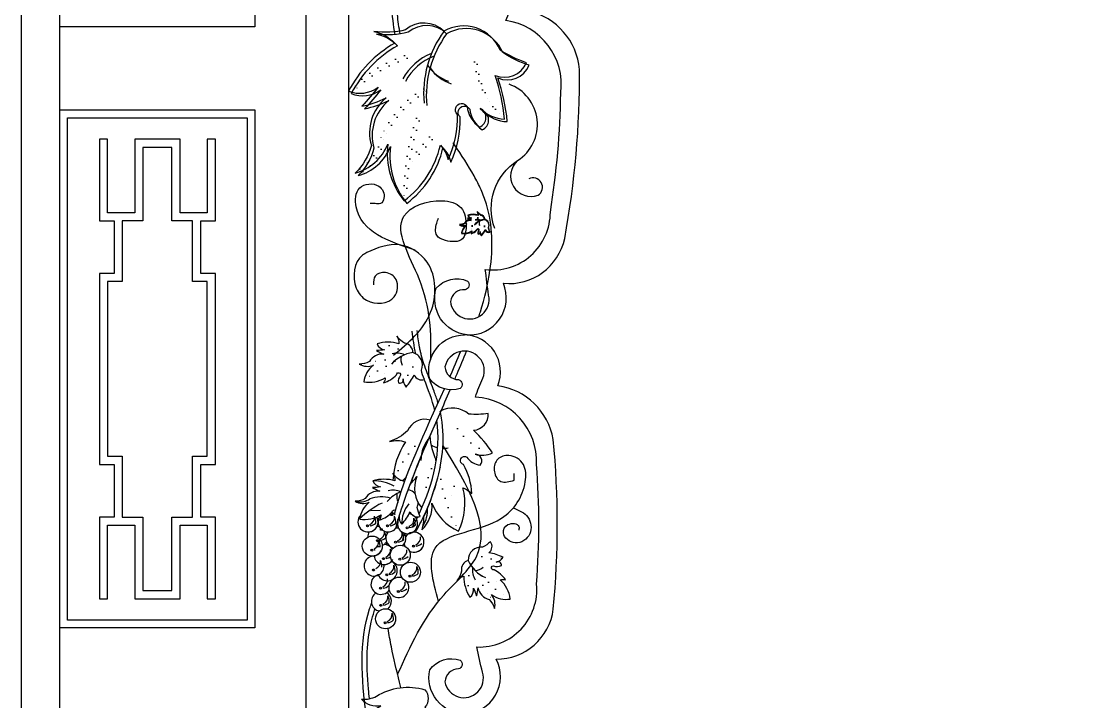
# Model space of a CAD drawing. Extents: x -66030 to 95157, y -13132 to 45879.
# Drawn here: x 39229 to 40581, y 40408 to 41283 of the extents above; entities that cross this region are included whole.
import ezdxf

# ---------------------------------------------------------------- set-up
doc = ezdxf.new("R2010")
doc.units = 0
doc.header["$LTSCALE"] = 100
doc.header["$MEASUREMENT"] = 0
doc.linetypes.add('DOT2', pattern=[0.125, 0, -0.125])
for name, color, linetype in [('3', 11, 'CONTINUOUS'), ('4', 121, 'CONTINUOUS'), ('7', 105, 'CONTINUOUS')]:
    doc.layers.add(name, color=color, linetype=linetype)

msp = doc.modelspace()

# ---------------------------------------------------------------- hatches: boundary and pattern name
at = {"layer": '3'}
h = msp.add_hatch(dxfattribs=at)
h.set_pattern_fill('ANGLE', color=256, scale=1.305361, style=0)
h.set_pattern_definition([(360, (38208.015, 40215.518), (4e-15, 9.11795), [6.631235, -2.486713]), (90, (38208.015, 40215.518), (-9.11795, 5e-15), [6.631235, -2.486713])])
h.paths.add_polyline_path([(39675.5, 40634.1, 1), (39673, 40634.1, 1)])
h = msp.add_hatch(dxfattribs=at)
h.set_pattern_fill('ANGLE', color=256, scale=1.305361, style=0)
h.set_pattern_definition([(360, (38233.761, 40215.518), (4e-15, 9.11795), [6.631235, -2.486713]), (90, (38233.761, 40215.518), (-9.11795, 5e-15), [6.631235, -2.486713])])
h.paths.add_polyline_path([(39701.2, 40634.1, 1), (39698.7, 40634.1, 1)])
h = msp.add_hatch(dxfattribs=at)
h.set_pattern_fill('ANGLE', color=256, scale=1.305361, style=0)
h.set_pattern_definition([(360, (38258.79, 40213.224), (4e-15, 9.11795), [6.631235, -2.486713]), (90, (38258.79, 40213.224), (-9.11795, 5e-15), [6.631235, -2.486713])])
h.paths.add_polyline_path([(39726.2, 40631.8, 1), (39723.7, 40631.8, 1)])
h = msp.add_hatch(dxfattribs=at)
h.set_pattern_fill('ANGLE', color=256, scale=1.305361, style=0)
h.set_pattern_definition([(360, (38220.739, 40196.571), (4e-15, 9.11795), [6.631235, -2.486713]), (90, (38220.739, 40196.571), (-9.11795, 5e-15), [6.631235, -2.486713])])
h.paths.add_polyline_path([(39688.2, 40615.2, 1), (39685.7, 40615.2, 1)])
h = msp.add_hatch(dxfattribs=at)
h.set_pattern_fill('ANGLE', color=256, scale=1.305361, style=0)
h.set_pattern_definition([(360, (38243.791, 40194.577), (4e-15, 9.11795), [6.631235, -2.486713]), (90, (38243.791, 40194.577), (-9.11795, 5e-15), [6.631235, -2.486713])])
h.paths.add_polyline_path([(39711.2, 40613.2, 1), (39708.7, 40613.2, 1)])
h = msp.add_hatch(dxfattribs=at)
h.set_pattern_fill('ANGLE', color=256, scale=1.305361, style=0)
h.set_pattern_definition([(360, (38267.116, 40189.376), (4e-15, 9.11795), [6.631235, -2.486713]), (90, (38267.116, 40189.376), (-9.11795, 5e-15), [6.631235, -2.486713])])
h.paths.add_polyline_path([(39734.6, 40608, 1), (39732.1, 40608, 1)])
h = msp.add_hatch(dxfattribs=at)
h.set_pattern_fill('ANGLE', color=256, scale=1.305361, style=0)
h.set_pattern_definition([(360, (38213.533, 40184.398), (4e-15, 9.11795), [6.631235, -2.486713]), (90, (38213.533, 40184.398), (-9.11795, 5e-15), [6.631235, -2.486713])])
h.paths.add_polyline_path([(39681, 40603, 1), (39678.5, 40603, 1)])
h = msp.add_hatch(dxfattribs=at)
h.set_pattern_fill('ANGLE', color=256, scale=1.305361, style=0)
h.set_pattern_definition([(360, (38228.5795, 40173.489), (4e-15, 9.11795), [6.631235, -2.486713]), (90, (38228.5795, 40173.489), (-9.11795, 5e-15), [6.631235, -2.486713])])
h.paths.add_polyline_path([(39696, 40592.1, 1), (39693.5, 40592.1, 1)])
h = msp.add_hatch(dxfattribs=at)
h.set_pattern_fill('ANGLE', color=256, scale=1.305361, style=0)
h.set_pattern_definition([(360, (38249.501, 40172.714), (4e-15, 9.11795), [6.631235, -2.486713]), (90, (38249.501, 40172.714), (-9.11795, 5e-15), [6.631235, -2.486713])])
h.paths.add_polyline_path([(39716.9, 40591.3, 1), (39714.4, 40591.3, 1)])
h = msp.add_hatch(dxfattribs=at)
h.set_pattern_fill('ANGLE', color=256, scale=1.305361, style=0)
h.set_pattern_definition([(360, (38215.827, 40158.858), (4e-15, 9.11795), [6.631235, -2.486713]), (90, (38215.827, 40158.858), (-9.11795, 5e-15), [6.631235, -2.486713])])
h.paths.add_polyline_path([(39683.3, 40577.5, 1), (39680.8, 40577.5, 1)])
h = msp.add_hatch(dxfattribs=at)
h.set_pattern_fill('ANGLE', color=256, scale=1.305361, style=0)
h.set_pattern_definition([(360, (38232.851, 40152.712), (4e-15, 9.11795), [6.631235, -2.486713]), (90, (38232.851, 40152.712), (-9.11795, 5e-15), [6.631235, -2.486713])])
h.paths.add_polyline_path([(39700.3, 40571.3, 1), (39697.8, 40571.3, 1)])
h = msp.add_hatch(dxfattribs=at)
h.set_pattern_fill('ANGLE', color=256, scale=1.305361, style=0)
h.set_pattern_definition([(360, (38262.558, 40150.914), (4e-15, 9.11795), [6.631235, -2.486713]), (90, (38262.558, 40150.914), (-9.11795, 5e-15), [6.631235, -2.486713])])
h.paths.add_polyline_path([(39730, 40569.5, 1), (39727.5, 40569.5, 1)])
h = msp.add_hatch(dxfattribs=at)
h.set_pattern_fill('ANGLE', color=256, scale=1.305361, style=0)
h.set_pattern_definition([(360, (38224.727, 40135.358), (4e-15, 9.11795), [6.631235, -2.486713]), (90, (38224.727, 40135.358), (-9.11795, 5e-15), [6.631235, -2.486713])])
h.paths.add_polyline_path([(39692.2, 40554, 1), (39689.7, 40554, 1)])
h = msp.add_hatch(dxfattribs=at)
h.set_pattern_fill('ANGLE', color=256, scale=1.305361, style=0)
h.set_pattern_definition([(360, (38247.576, 40131.233), (4e-15, 9.11795), [6.631235, -2.486713]), (90, (38247.576, 40131.233), (-9.11795, 5e-15), [6.631235, -2.486713])])
h.paths.add_polyline_path([(39715, 40549.8, 1), (39712.5, 40549.8, 1)])
h = msp.add_hatch(dxfattribs=at)
h.set_pattern_fill('ANGLE', color=256, scale=1.305361, style=0)
h.set_pattern_definition([(360, (38225.249, 40113.5005), (4e-15, 9.11795), [6.631235, -2.486713]), (90, (38225.249, 40113.5005), (-9.11795, 5e-15), [6.631235, -2.486713])])
h.paths.add_polyline_path([(39692.7, 40532.1, 1), (39690.2, 40532.1, 1)])
h = msp.add_hatch(dxfattribs=at)
h.set_pattern_fill('ANGLE', color=256, scale=1.305361, style=0)
h.set_pattern_definition([(360, (38230.606, 40090.971), (4e-15, 9.11795), [6.631235, -2.486713]), (90, (38230.606, 40090.971), (-9.11795, 5e-15), [6.631235, -2.486713])])
h.paths.add_polyline_path([(39698.1, 40509.6, 1), (39695.6, 40509.6, 1)])

# ---------------------------------------------------------------- linework, layer by layer
at = {"layer": '3', "linetype": 'DOT2'}
for p, q in [((39753.9, 41133.9), (39728.7, 41105.4)), ((39757.4, 41130.6), (39732.1, 41102.1)), ((39807.8, 41015.8), (39801.9, 41015.5)), ((39807.8, 41015), (39801.9, 41014.8)), ((39696.2, 40830.1), (39683.7, 40829.6)), ((39785.5, 40685.2), (39779.4, 40661)), ((39839.5, 40562.8), (39843.6, 40551))]:
    msp.add_line(p, q, dxfattribs=at)
at = {"layer": '3'}
for p, q in [((39690.9, 40653.9), (39678.5, 40653.4)), ((39677.1, 40635.9), (39677.5, 40634.4)), ((39702.8, 40635.9), (39703.2, 40634.4)), ((39727.8, 40633.6), (39728.2, 40632.1)), ((39689.8, 40616.9), (39690.2, 40615.5)), ((39712.8, 40615), (39713.2, 40613.5)), ((39736.2, 40609.8), (39736.6, 40608.3)), ((39682.6, 40604.8), (39683, 40603.3)), ((39697.6, 40593.9), (39698, 40592.4)), ((39718.5, 40593.1), (39719, 40591.6)), ((39701.9, 40573.1), (39702.3, 40571.6)), ((39731.6, 40571.3), (39732, 40569.8)), ((39693.8, 40555.7), (39694.2, 40554.2)), ((39716.6, 40551.6), (39717, 40550.1)), ((39694.3, 40533.9), (39694.7, 40532.4)), ((39699.7, 40511.3), (39700.1, 40509.9))]:
    msp.add_line(p, q, dxfattribs=at)
for points in [[(39802.2, 40879.7, -0.473789), (39762.6, 40939.7, -0.330959), (39802.8, 40948.7, -0.600598), (39799.6, 40937.6, 0.397649), (39780.7, 40922.7, 1.069441), (39829.9, 40930.7, -0.01029), (39825.6, 40963.6, 0.453682), (39909.2, 41037.5, 0.036671), (39922.6, 41190.5, 0.409372), (39852, 41283.7, -0.049889), (39863.4, 41306.9, 1.088849), (39816, 41325.9, 0.397649), (39832, 41307.9, -0.600598), (39833.2, 41296.4, -0.330959), (39795.2, 41312.3, -0.48343), (39844.6, 41364.6, -0.48343)], [(39850.3, 41157, 0.062935), (39838.1, 41213.1, 0.413829), (39878.7, 41229.3, -0.069488), (39844.7, 41245.6, 0.446434), (39772.4, 41270, 0.384165), (39723.1, 41271.7, -0.105553), (39682.3, 41269.6, -0.150517), (39709.3, 41254.5, 0.143109), (39649.8, 41192.9, 0.263895), (39687.7, 41197.8, -0.03396), (39667, 41173.5, 0.062821), (39698.1, 41184.1, 0.303058), (39679.1, 41123, -0.130881), (39658.5, 41087.5, 0.237341), (39700.2, 41124.8, 0.201616), (39721.1, 41051.9, 0.176966), (39767.8, 41123.2, -0.109857), (39778, 41105, 0.120189), (39789.7, 41163)], [(39853.8, 41153.7, 0.062935), (39841.6, 41209.8, 0.413829), (39882.1, 41226, -0.069488), (39848.1, 41242.3, 0.446434), (39775.9, 41266.6, 0.384165), (39726.5, 41268.4, -0.105553), (39685.7, 41266.2, -0.150517), (39712.7, 41251.2, 0.143109), (39653.2, 41189.6, 0.263895), (39691.1, 41194.5, -0.03396), (39670.4, 41170.2, 0.062821), (39701.5, 41180.7, 0.303058), (39682.5, 41119.7, -0.130881), (39662, 41084.2, 0.237341), (39703.6, 41121.5, 0.201616), (39724.5, 41048.6, 0.176966), (39771.2, 41119.9, -0.109857), (39781.4, 41101.7, 0.120189), (39793.1, 41159.7)], [(39789.7, 41163, -1.132636), (39802.2, 41173.1, 0.212415), (39818.1, 41146.6, 0.655701), (39819.1, 41170.6, 0.197167), (39850.3, 41157)], [(39793.1, 41159.7, -1.132636), (39805.6, 41169.8, 0.212415), (39821.5, 41143.3, 0.655701), (39822.6, 41167.2, 0.197167), (39853.8, 41153.7)], [(39820.6, 41007.6, 0.062935), (39825.6, 41014.9, 0.413829), (39831.7, 41012.2, -0.069488), (39829.8, 41017.7, 0.446434), (39824.8, 41028.3, 0.384165), (39819.7, 41033.9, -0.105553), (39815.1, 41038.2, -0.150517), (39816.4, 41033.6, 0.143109), (39803.2, 41033.6, 0.263895), (39807.8, 41029.9, -0.03396), (39802.9, 41029.6, 0.062821), (39807.4, 41027.3, 0.303058), (39798.6, 41022.9, -0.130881), (39792.4, 41021.4, 0.237341), (39801, 41020.7, 0.201616), (39795.2, 41010.6, 0.176966), (39808.1, 41013.1, -0.109857), (39807.2, 41010, 0.120189), (39814.8, 41014.9)], [(39820.6, 41006.8, 0.062935), (39825.6, 41014.2, 0.413829), (39831.7, 41011.4, -0.069488), (39829.8, 41016.9, 0.446434), (39824.8, 41027.5, 0.384165), (39819.7, 41033.2, -0.105553), (39815.1, 41037.5, -0.150517), (39816.4, 41032.9, 0.143109), (39803.2, 41032.9, 0.263895), (39807.8, 41029.2, -0.03396), (39802.9, 41028.9, 0.062821), (39807.4, 41026.6, 0.303058), (39798.6, 41022.2, -0.130881), (39792.4, 41020.6, 0.237341), (39801, 41020, 0.201616), (39795.2, 41009.9, 0.176966), (39808.1, 41012.4, -0.109857), (39807.2, 41009.3, 0.120189), (39814.8, 41014.2)], [(39814.8, 41014.9, -1.132636), (39817.3, 41014.6, 0.212415), (39816.1, 41010, 0.655701), (39818.8, 41012.5, 0.197167), (39820.6, 41007.6)], [(39814.8, 41014.2, -1.132636), (39817.3, 41013.9, 0.212415), (39816.1, 41009.3, 0.655701), (39818.8, 41011.7, 0.197167), (39820.6, 41006.8)], [(39798.8, 40392.9, -0.473789), (39754.1, 40449.2, -0.330959), (39793.4, 40461.7, -0.600598), (39791.2, 40450.4, 0.397649), (39773.7, 40433.9, 1.069441), (39821.9, 40446.1, -0.01029), (39814.8, 40478.6, 0.453682), (39891.6, 40559.5, 0.036671), (39891.6, 40713, 0.409372), (39813.1, 40799.7, -0.049889), (39822.5, 40823.8, 1.088849), (39773.7, 40838.6, 0.397649), (39791.2, 40822.1, -0.600598), (39793.4, 40810.8, -0.330959), (39754.1, 40823.3, -0.48343), (39798.8, 40879.7, -0.48343)], [(39723.7, 40812.6, 0.062935), (39734.2, 40828.3, 0.413829), (39747.3, 40822.4, -0.069488), (39743.4, 40834.2, 0.446434), (39732.6, 40856.8, 0.384165), (39721.8, 40868.9, -0.105553), (39711.9, 40878, -0.150517), (39714.6, 40868.2, 0.143109), (39686.4, 40868.2, 0.263895), (39696.2, 40860.4, -0.03396), (39685.7, 40859.7, 0.062821), (39695.3, 40854.8, 0.303058), (39676.6, 40845.3, -0.130881), (39663.5, 40842.1, 0.237341), (39681.8, 40840.7, 0.201616), (39669.4, 40819.2, 0.176966), (39696.9, 40824.4, -0.109857), (39694.9, 40817.8, 0.120189), (39711.3, 40828.3)], [(39711.3, 40828.3, -1.132636), (39716.5, 40827.7, 0.212415), (39713.9, 40817.8, 0.655701), (39719.8, 40823.1, 0.197167), (39723.7, 40812.6)], [(39834.7, 40728, 0.062935), (39810.5, 40757, 0.413829), (39829.3, 40778.8, -0.069488), (39804.5, 40777.9, 0.3001), (39767.6, 40781.7)], [(39755, 40770.2, 0.384165), (39725.7, 40756.2, -0.105553), (39702.5, 40742.6, -0.150517), (39722.8, 40742.1, 0.131377), (39706.9, 40692.7)], [(39797.5, 40713, -1.132636), (39801.7, 40722.7, 0.212415), (39819, 40712.1, 0.655701), (39812.4, 40726.4, 0.197167), (39834.7, 40728)], [(39746.3, 40646.5, -0.083626), (39743.9, 40629.2, 0.237341), (39756.9, 40663.6, 0.201616), (39791.2, 40627.5, 0.176966), (39796.8, 40683.2, -0.109857), (39808.2, 40675.7, 0.120189), (39797.5, 40713)], [(39721.8, 40690.8, 0.119246), (39716.5, 40692.7, -0.105553), (39706.6, 40701.9, -0.150517), (39709.3, 40692.1, 0.143109), (39681.1, 40692.1, 0.263895), (39690.9, 40684.2, -0.03396), (39680.5, 40683.5, 0.062821), (39690, 40678.6, 0.303058), (39671.3, 40669.2, -0.130881), (39658.2, 40665.9, 0.237341), (39676.5, 40664.6, 0.201616), (39664.1, 40643, 0.176966), (39691.6, 40648.2, -0.109857), (39689.6, 40641.7, 0.120189), (39706, 40652.1)], [(39718.7, 40692.3, 0.075018), (39724.3, 40697.4)], [(39728.9, 40687.5, 0.038719), (39737.7, 40697.5, 0.292146), (39744.1, 40657.3)], [(39735.1, 40675.7, 0.139483), (39727.3, 40680.7, 0.043531), (39727.2, 40682.8)], [(39718.4, 40636.4, 0.062935), (39728.9, 40652.1, 0.413829), (39742, 40646.3, -0.069488), (39738.1, 40658, 0.089616), (39739.4, 40663.9)], [(39706, 40652.1, -0.617754), (39710.3, 40654.3)], [(39713.1, 40642.2, 0.203825), (39715, 40646.8, 0.242692), (39718.4, 40636.4)], [(39713.6, 40642.7, -0.170901), (39713.3, 40641)], [(39848.4, 40594.1, 0.062935), (39830.3, 40599.7, 0.413829), (39832.2, 40613.9, -0.069488), (39822, 40606.7, 0.446434), (39803.5, 40589.9, 0.384165), (39795.1, 40576.1, -0.105553), (39789.1, 40564, -0.150517), (39797.8, 40569.4, 0.143109), (39805.9, 40542.4, 0.263895), (39810.5, 40554, -0.03396), (39814.2, 40544.2, 0.062821), (39816.2, 40554.8, 0.303058), (39830.6, 40539.6, -0.130881), (39837.5, 40528, 0.237341), (39833.5, 40545.9, 0.201616), (39857.7, 40540.2, 0.176966), (39844.8, 40565, -0.109857), (39851.7, 40565, 0.120189), (39836.9, 40577.7)], [(39836.9, 40577.7, -1.132636), (39836, 40582.9, 0.212415), (39846.2, 40583.2, 0.655701), (39839.5, 40587.4, 0.197167), (39848.4, 40594.1)], [(39656.7, 40368.7, -0.169711), (39691.5, 40403, -0.287598), (39666.5, 40411.6, 0.148695), (39685.7, 40415.4, -0.213872), (39748, 40423.6, -0.373398), (39748, 40401.2, -0.545181), (39744.7, 40351.1)]]:
    msp.add_lwpolyline(points, format="xyb", dxfattribs=at)
for points in [[(39288.7, 40513), (39288.7, 41158.6), (39519.5, 41158.6), (39519.5, 40513)], [(39704.1, 40649.6), (39706.2, 40649.6), (39706.2, 40647.7), (39704.1, 40647.7)], [(39691, 40630.6), (39693.2, 40630.6), (39693.2, 40628.7), (39691, 40628.7)]]:
    msp.add_lwpolyline(points, close=True, dxfattribs=at)
for points in [[(39329.5, 41131), (39329.5, 41026.2), (39348.3, 41026.2), (39348.3, 40958.4), (39329.5, 40958.4), (39329.5, 40713.2), (39348.3, 40713.2), (39348.3, 40645.4), (39329.5, 40645.4), (39329.5, 40540.6), (39340, 40540.6), (39340, 40635), (39374.9, 40635), (39374.9, 40540.6), (39433.3, 40540.6), (39433.3, 40635), (39468.2, 40635), (39468.2, 40540.6), (39478.6, 40540.6), (39478.6, 40645.4), (39459.9, 40645.4), (39459.9, 40713.2), (39478.6, 40713.2), (39478.6, 40958.4), (39459.9, 40958.4), (39459.9, 41026.2), (39478.6, 41026.2), (39478.6, 41131), (39468.2, 41131), (39468.2, 41036.6), (39433.3, 41036.6), (39433.3, 41131), (39374.9, 41131), (39374.9, 41036.6), (39340, 41036.6), (39340, 41131), (39329.5, 41131)], [(39468.2, 40948), (39449.4, 40948), (39449.4, 41026.2), (39422.8, 41026.2), (39422.8, 41120.5), (39385.3, 41120.5), (39385.3, 41026.2), (39358.7, 41026.2), (39358.7, 40948), (39340, 40948), (39340, 40723.6), (39358.7, 40723.6), (39358.7, 40645.4), (39385.3, 40645.4), (39385.3, 40551.1), (39422.8, 40551.1), (39422.8, 40645.4), (39449.4, 40645.4), (39449.4, 40723.6), (39468.2, 40723.6), (39468.2, 40948)]]:
    msp.add_lwpolyline(points, dxfattribs=at)
for centre, radius in [((39674.2, 40634.1), 1.25), ((39700, 40634.1), 1.25), ((39725, 40631.8), 1.25), ((39680.3, 40608.2), 12.9), ((39686.9, 40615.2), 1.25), ((39716.3, 40596.5), 12.9), ((39710, 40613.2), 1.25), ((39733.3, 40608), 1.25), ((39679.7, 40603), 1.25), ((39694.8, 40592.1), 1.25), ((39715.7, 40591.3), 1.25), ((39729.3, 40574.7), 12.9), ((39682, 40577.5), 1.25), ((39699, 40571.3), 1.25), ((39728.8, 40569.5), 1.25), ((39690.9, 40554), 1.25), ((39713.8, 40549.8), 1.25), ((39697.4, 40514.8), 12.9), ((39691.4, 40532.1), 1.25), ((39696.8, 40509.6), 1.25)]:
    msp.add_circle(centre, radius, dxfattribs=at)
for centre, radius, start, end in [((39881.9, 41189.8), 135.6, 143.7784, 185.1928), ((39885.3, 41186.5), 135.6, 143.7784, 185.1928), ((39782.9, 41173.7), 72.4, 111.5713, 151.2142), ((39786.3, 41170.4), 72.4, 111.5713, 151.2142), ((39795.1, 41255.9), 53.1, 214.1925, 251.6998), ((39798.5, 41252.6), 53.1, 214.1925, 251.6998), ((39827.6, 41007.6), 20.9, 97.8053, 139.2196), ((39827.6, 41006.9), 20.9, 97.8053, 139.2196), ((39815.3, 41016.8), 11.1, 65.5982, 105.241), ((39815.3, 41016.1), 11.1, 65.5982, 105.241), ((39825.7, 41024.3), 8.17, 168.2194, 205.7267), ((39825.7, 41023.5), 8.17, 168.2194, 205.7267), ((39738.7, 40812.7), 44.6, 97.8053, 139.2196), ((39712.3, 40832.4), 23.8, 65.5982, 105.241), ((39734.5, 40848.3), 17.5, 168.2194, 205.7267), ((39790.3, 40717.2), 47.6, 139.0527, 178.6956), ((39843.1, 40756.7), 89.2, 184.6531, 205.3842), ((39772.4, 40768.9), 34.9, 241.674, 256.7478), ((39772.4, 40768.9), 34.9, 267.4983, 279.1812), ((39843.1, 40756.7), 89.2, 212.0782, 212.6742), ((39680.6, 40631), 61.1, 62.9866, 89.5082), ((39733.4, 40636.5), 44.6, 110.9632, 139.2196), ((39707, 40656.2), 23.8, 65.5982, 105.241), ((39733.4, 40636.5), 44.6, 97.8053, 99.1109), ((39665.5, 40685), 19.9, 256.3412, 305.665), ((39738.7, 40568.5), 105.5, 115.7732, 135.0419), ((39692.1, 40627.4), 44.1, 74.5609, 109.9105), ((39729.2, 40672.1), 17.5, 168.2194, 205.7267), ((39755.2, 40638.6), 36.8, 139.8452, 183.414), ((39700.6, 40639.3), 12.9, 46.0988, 68.93), ((39725.6, 40637), 12.9, 147.4996, 80.7467), ((39711.4, 40654.1), 39.8, 329.7957, 4.1892), ((39674.8, 40639.3), 12.9, 139.4527, 28.6754), ((39673.2, 40645.2), 10, 292.4666, 7.5187), ((39676.7, 40646), 11.6, 273.7775, 315.0657), ((39664.7, 40638.2), 20.2, 358.8475, 24.1395), ((39700.6, 40639.3), 12.9, 138.5978, 222.4169), ((39700.6, 40639.3), 12.9, 235.2758, 13.0296), ((39699, 40645.2), 10, 292.4666, 7.5187), ((39702.4, 40646), 11.6, 273.7775, 315.0657), ((39690.5, 40638.2), 20.2, 358.8475, 24.1395), ((39724, 40642.9), 10, 292.4666, 7.5187), ((39727.5, 40643.7), 11.6, 273.7775, 315.0657), ((39715.5, 40635.9), 20.2, 358.8475, 24.1395), ((39687.5, 40620.4), 12.9, 151.447, 182.7057), ((39674.8, 40639.3), 12.9, 276.3174, 331.447), ((39687.5, 40620.4), 12.9, 82.2478, 96.3174), ((39686, 40626.2), 10, 292.4666, 7.5187), ((39677.4, 40619.2), 20.2, 358.8475, 24.1395), ((39710.6, 40618.4), 12.9, 141.1885, 256.0033), ((39700.6, 40639.3), 12.9, 262.2478, 321.1885), ((39687.5, 40620.4), 12.9, 21.0644, 28.7533), ((39710.6, 40618.4), 12.9, 72.8326, 90), ((39709, 40624.2), 10, 292.4666, 7.5187), ((39725.6, 40637), 12.9, 222.1242, 323.4902), ((39700.5, 40617.3), 20.2, 358.8475, 24.1395), ((39710.6, 40618.4), 12.9, 313.2682, 29.5445), ((39733.9, 40613.2), 12.9, 243.055, 145.5857), ((39678.7, 40614), 10, 292.4666, 7.5187), ((39670.2, 40607.1), 20.2, 358.8475, 24.1395), ((39689.4, 40627.1), 11.6, 273.7775, 315.0657), ((39687.5, 40620.4), 12.9, 296.0461, 329.0509), ((39687.5, 40620.4), 12.9, 296.0461, 329.0509), ((39695.4, 40597.3), 12.9, 33.4692, 90), ((39712.5, 40625.1), 11.6, 273.7775, 315.0657), ((39733.9, 40613.2), 12.9, 189.2699, 203.7617), ((39732.3, 40619), 10, 292.4666, 7.5187), ((39735.8, 40619.9), 11.6, 273.7775, 315.0657), ((39682.6, 40582.6), 12.9, 90, 7.8501), ((39680.3, 40608.2), 12.9, 276.3174, 331.447), ((39695.4, 40597.3), 12.9, 187.8469, 322.2871), ((39682.2, 40614.9), 11.6, 273.7775, 279.0694), ((39687.5, 40620.4), 12.9, 264.8524, 283.0552), ((39695.4, 40597.3), 12.9, 127.5232, 132.9446), ((39693.8, 40603.1), 10, 292.4666, 7.5187), ((39685.3, 40596.2), 20.2, 16.7024, 24.1395), ((39714.7, 40602.3), 10, 292.4666, 7.5187), ((39718.2, 40603.2), 11.6, 273.7775, 315.0657), ((39733.9, 40613.2), 12.9, 276.3174, 331.447), ((39681, 40588.5), 10, 292.4666, 7.5187), ((39699.6, 40576.5), 12.9, 203.0112, 67.0901), ((39699.6, 40576.5), 12.9, 134.1435, 136.1434), ((39672.5, 40581.5), 20.2, 358.8475, 24.1395), ((39695.4, 40597.3), 12.9, 270, 330.3201), ((39697.3, 40604), 11.6, 273.7775, 303.1353), ((39698.1, 40582.3), 10, 292.4666, 7.5187), ((39689.6, 40575.4), 20.2, 358.8475, 24.1395), ((39727.8, 40580.5), 10, 292.4666, 7.5187), ((39719.3, 40573.6), 20.2, 358.8475, 24.1395), ((39844, 40608.4), 44.6, 204.5221, 245.9365), ((39811.1, 40594.2), 17.5, 274.9363, 312.4435), ((39691.5, 40559.1), 12.9, 98.1704, 324.1661), ((39714.4, 40555), 12.9, 68.827, 36.6138), ((39701.5, 40583.2), 11.6, 273.7775, 315.0657), ((39731.2, 40581.4), 11.6, 273.7775, 315.0657), ((39832.8, 40577.5), 23.8, 172.315, 211.9579), ((39689.9, 40565), 10, 292.4666, 7.5187), ((39693.4, 40565.8), 11.6, 273.7775, 315.0657), ((39691.5, 40559.1), 12.9, 15.3646, 23.0112), ((39712.8, 40560.9), 10, 292.4666, 7.5187), ((39692, 40537.3), 12.9, 123.2394, 257.4651), ((39690.5, 40543.1), 10, 292.4666, 7.5187), ((39692, 40537.3), 12.9, 309.2872, 59.4963), ((39682, 40536.2), 20.2, 358.8475, 24.1395), ((39716.3, 40561.7), 11.6, 273.7775, 315.0657), ((39693.9, 40544), 11.6, 273.7775, 315.0657), ((39695.8, 40520.6), 10, 292.4666, 7.5187), ((39687.3, 40513.7), 20.2, 358.8475, 24.1395), ((39699.3, 40521.5), 11.6, 273.7775, 315.0657)]:
    msp.add_arc(centre, radius, start, end, dxfattribs=at)
at = {"layer": '3', "linetype": 'DOT2'}
for centre, radius, start, end in [((39782.2, 41062.7), 185.8, 108.9597, 135.4814), ((39785.6, 41059.4), 185.8, 108.9597, 135.4814), ((39923.2, 41242), 111.9, 185.8183, 229.3871), ((39926.6, 41238.6), 111.9, 185.8183, 229.3871), ((39814.6, 41080.3), 134.2, 120.5341, 155.8837), ((39818, 41077), 134.2, 120.5341, 155.8837), ((40041.8, 41057.6), 320.8, 161.7464, 181.015), ((40045.3, 41054.3), 320.8, 161.7464, 181.015), ((39632.1, 41143.9), 60.5, 302.3143, 351.6381), ((39635.6, 41140.6), 60.5, 302.3143, 351.6381), ((39802.9, 41005), 28.6, 62.9866, 89.5082), ((39802.9, 41004.3), 28.6, 62.9866, 89.5082), ((39795.9, 41030.3), 9.31, 256.3412, 305.665), ((39795.9, 41029.6), 9.31, 256.3412, 305.665), ((39830.1, 40975.8), 49.4, 115.7732, 135.0419), ((39830.1, 40975), 49.4, 115.7732, 135.0419), ((39808.3, 41003.3), 20.7, 74.5609, 109.9105), ((39808.3, 41002.6), 20.7, 74.5609, 109.9105), ((39837.8, 41008.6), 17.2, 139.8452, 183.414), ((39837.8, 41007.9), 17.2, 139.8452, 183.414), ((39685.9, 40807.2), 61.1, 62.9866, 89.5082), ((39670.8, 40861.2), 19.9, 256.3412, 305.665), ((39744, 40744.6), 105.5, 115.7732, 135.0419), ((39697.4, 40803.5), 44.1, 74.5609, 109.9105), ((39760.4, 40814.8), 36.8, 139.8452, 183.414), ((39851.4, 40799.6), 73.6, 213.2998, 256.8685), ((39823.6, 40652.3), 122.1, 136.4411, 160.8413), ((39837.1, 40672.4), 88.3, 148.0155, 183.3651), ((39976.5, 40728.1), 210.9, 189.2278, 208.4964), ((39835.7, 40628.7), 36.8, 246.5621, 290.1308), ((39864.5, 40559.4), 61.1, 169.7034, 196.2251), ((39864.6, 40571.5), 44.1, 181.2778, 216.6274), ((39907.6, 40633.1), 105.5, 222.4901, 241.7587), ((39817.1, 40529.5), 19.9, 3.058, 52.3818)]:
    msp.add_arc(centre, radius, start, end, dxfattribs=at)
at = {"layer": '3'}
for points, knots in [([(39716.2, 41266.2), (39714.6, 41274.5), (39713.4, 41282.9), (39711.4, 41306.2), (39711.4, 41321.1), (39713.3, 41337.2), (39713.5, 41339.1), (39713.8, 41341)], [1283.658675, 1283.658675, 1283.658675, 1283.658675, 1300.618128, 1300.618128, 1330.464558, 1330.464558, 1334.453523, 1334.453523, 1334.453523, 1334.453523]), ([(39817.2, 40902.5), (39817.9, 40904.7), (39818.6, 40906.9), (39824.7, 40927.1), (39829, 40944.9), (39833.7, 40977.1), (39834.6, 40991.6), (39833.3, 41020), (39831.1, 41034), (39826, 41050.8), (39824.9, 41053.9), (39822.6, 41060), (39821.4, 41063.1), (39817.4, 41072.2), (39814.4, 41078.1), (39803.7, 41097.4), (39795, 41110.5), (39785.3, 41124.7), (39784.7, 41125.6), (39784, 41126.5)], [976.809536, 976.809536, 976.809536, 976.809536, 982.078483, 982.078483, 1025.202954, 1025.202954, 1061.443315, 1061.443315, 1097.683676, 1097.683676, 1105.982718, 1105.982718, 1114.28176, 1114.28176, 1130.879844, 1130.879844, 1168.348261, 1168.348261, 1170.864866, 1170.864866, 1170.864866, 1170.864866]), ([(39786.5, 40822.8), (39787.4, 40825), (39788.3, 40827.2), (39793.5, 40839.3), (39797.6, 40849.1), (39801.4, 40858.9)], [914.596943, 914.596943, 914.596943, 914.596943, 919.631968, 919.631968, 942.550668, 942.550668, 942.550668, 942.550668]), ([(39710.5, 40631.2), (39713.5, 40642.3), (39717, 40653.4), (39730.1, 40692.2), (39741.5, 40719.9), (39762.3, 40768.1), (39771.6, 40788.7), (39780.5, 40809)], [769.567093, 769.567093, 769.567093, 769.567093, 794.738939, 794.738939, 857.185454, 857.185454, 904.003608, 904.003608, 904.003608, 904.003608]), ([(39717.1, 40426.3), (39716.5, 40428.7), (39715.9, 40431.1), (39711.6, 40448.6), (39707.9, 40463.8), (39703.2, 40486.7), (39701.8, 40494.5), (39700.6, 40502.3)], [611.618827, 611.618827, 611.618827, 611.618827, 617.162403, 617.162403, 652.456577, 652.456577, 670.605643, 670.605643, 670.605643, 670.605643])]:
    msp.add_open_spline(points, degree=3, knots=knots, dxfattribs=at)
for points in [[(39709.7, 41265.4), (39705.2, 41289.4), (39703.9, 41314.4), (39706.8, 41337.9)], [(39802.1, 40879.4), (39802.1, 40879.5), (39802.2, 40879.5), (39802.2, 40879.6)], [(39809, 40878.7), (39809, 40878.8), (39809.1, 40879), (39809.1, 40879.1)], [(39780.1, 40826.1), (39785, 40837), (39789.6, 40847.9), (39794.1, 40858.8)], [(39708.9, 40649.1), (39721.7, 40700.2), (39748.3, 40755.1), (39773.1, 40810.2)], [(39732.2, 40633.1), (39734.4, 40637.2), (39736.6, 40641.4), (39738.6, 40645.6)], [(39686.7, 40633.2), (39686.7, 40633.5), (39686.7, 40633.9), (39686.6, 40634.2)], [(39719.5, 40615.8), (39720.3, 40618.8), (39721.1, 40621.7), (39721.9, 40624.7)], [(39686.8, 40613.9), (39686.8, 40614.8), (39686.8, 40615.6), (39686.9, 40616.4)], [(39698.6, 40609.7), (39698.8, 40610.6), (39699, 40611.5), (39699.2, 40612.4)], [(39686.6, 40606.7), (39686.6, 40607), (39686.6, 40607.2), (39686.6, 40607.5)]]:
    msp.add_open_spline(points, degree=3, dxfattribs=at)
at = {"layer": '4'}
msp.add_lwpolyline([(40628.8, 43015.3), (39228.8, 43015.3), (39228.8, 39315.3), (39652, 39315.3)], dxfattribs=at)
at = {"layer": '4', "linetype": 'ByBlock'}
for points in [[(39802.2, 40879.6, 0.555852), (39848.8, 40945.9, 0.381317), (39927.7, 41003.6, 0.046784), (39946.7, 41220.7, 0.323479), (39881.6, 41295.7, 0.520055), (39844.6, 41364.6)], [(39798.8, 40392.8, 0.555852), (39839.4, 40463, 0.381317), (39913, 40527.3, 0.046784), (39913, 40745.3, 0.323479), (39841.7, 40814.3, 0.520055), (39798.8, 40879.7)]]:
    msp.add_lwpolyline(points, format="xyb", dxfattribs=at)
at = {"layer": '7'}
msp.add_line((39278.7, 39315.3), (39278.7, 43015.3), dxfattribs=at)
for points in [[(39594.7, 42034.2), (39594.7, 39661.9)], [(39649.8, 41978.9), (39649.8, 39661.9)]]:
    msp.add_lwpolyline(points, dxfattribs=at)
for points in [[(39278.7, 41275.4), (39278.7, 41941), (39529.5, 41941), (39529.5, 41275.4)], [(39278.7, 40503), (39278.7, 41168.6), (39529.5, 41168.6), (39529.5, 40503)]]:
    msp.add_lwpolyline(points, close=True, dxfattribs=at)
at = {"layer": '7', "linetype": 'ByBlock'}
for points in [[(39837.9, 41016.4, -0.356125), (39867.1, 41103.6, 0.624954), (39856.1, 41201.7, 0.624954)], [(39867.1, 41103.6, 0.831074), (39893.5, 41059.1, 0.940123), (39881.4, 41080.3)]]:
    msp.add_lwpolyline(points, format="xyb", dxfattribs=at)
at = {"layer": '7'}
for centre, radius, start, end in [((40819.2, 40282), 1163.3, 155.2028, 160.1725), ((39379, 40805.7), 401, 336.3597, 342.9152)]:
    msp.add_arc(centre, radius, start, end, dxfattribs=at)
for points in [[(39735.3, 40988.5), (39659.7, 41044), (39664.1, 41068.4), (39688.6, 41070.6), (39695.3, 41055.1), (39690.8, 41048.4), (39684.1, 41048.4), (39677.5, 41048.4)], [(39707.4, 40853.5), (39755.3, 40908.6), (39750.8, 40973), (39715.3, 40995.2), (39673.5, 40985.3), (39667.8, 40982), (39659.7, 40939.7), (39673, 40924.1), (39708.6, 40928.6), (39710.8, 40950.8), (39697.5, 40959.6), (39684.1, 40955.2), (39681.9, 40944.1)], [(39712.9, 40443.5), (39772.7, 40545.8), (39813.7, 40593.7), (39771.2, 40737.9)], [(39765.3, 40537.1), (39761, 40605.4), (39846.4, 40644), (39876.9, 40690.8), (39874.5, 40713), (39855.8, 40724.7), (39841.7, 40720), (39837.1, 40706), (39844.1, 40692), (39860.5, 40692), (39862.8, 40693.1), (39862.8, 40694.3), (39862.8, 40701.3)], [(39861.5, 40657.2), (39880.4, 40645.2), (39882.7, 40624.1), (39864, 40612.4), (39848.8, 40625.3), (39854.6, 40635.8), (39868.7, 40633.5), (39868.7, 40628.8)]]:
    msp.add_spline(points, degree=3, dxfattribs=at)
msp.add_open_spline([(39755.4, 40847.7), (39756.6, 40881), (39754.2, 40941.9), (39695.5, 41032), (39760.6, 41056.7), (39797.9, 41046.7), (39802.2, 41022.2), (39798.6, 40998.2), (39777, 40998.9), (39759.9, 41006.5), (39762.1, 41020.7), (39764.6, 41027.6), (39765.4, 41029.8)], degree=3, knots=[19.413564, 19.413564, 19.413564, 19.413564, 98.652366, 162.177334, 202.638968, 222.563699, 241.955101, 254.336747, 271.44653, 281.37084, 293.275093, 298.653482, 298.653482, 298.653482, 298.653482], dxfattribs=at)
at = {"layer": '7', "color": 3}
for points in [[(39736.3, 40855.3), (39734, 40864.8), (39732.8, 40874.6), (39731.5, 40884.4)], [(39760.7, 40782.7), (39757.3, 40796.2), (39752.1, 40809.2), (39747.1, 40822.3)]]:
    msp.add_open_spline(points, degree=3, dxfattribs=at)
for points, knots in [([(39764.9, 40792), (39764.8, 40792.3), (39764.7, 40792.6), (39763.2, 40797.7), (39761.5, 40802.4), (39756.9, 40815.1), (39753.8, 40822.9), (39748, 40838.4), (39745.3, 40846.1), (39742.9, 40855.5), (39742.5, 40857.2), (39741.8, 40860.6), (39741.4, 40862.3), (39740.5, 40867.5), (39739.9, 40871), (39738.9, 40878.1), (39738.4, 40881.6), (39737.9, 40885.3)], [890.208235, 890.208235, 890.208235, 890.208235, 890.843364, 890.843364, 902.087591, 902.087591, 921.266371, 921.266371, 940.44515, 940.44515, 944.615929, 944.615929, 948.786707, 948.786707, 957.128265, 957.128265, 965.463331, 965.463331, 965.463331, 965.463331]), ([(39735.8, 40625.9), (39739.7, 40633.1), (39743.5, 40640.4), (39753.4, 40661.6), (39758.8, 40675.8), (39767.1, 40704.8), (39769.9, 40719.5), (39772, 40749), (39771.3, 40763.8), (39768.1, 40779.3), (39767.9, 40780.5), (39767.6, 40781.7)], [763.84768, 763.84768, 763.84768, 763.84768, 781.845852, 781.845852, 814.430281, 814.430281, 847.014709, 847.014709, 879.599137, 879.599137, 882.263293, 882.263293, 882.263293, 882.263293]), ([(39740.5, 40649.6), (39740.8, 40650.2), (39758.7, 40688.3), (39769.1, 40730.8), (39763.2, 40769.9)], [780.900028, 780.900028, 780.900028, 780.900028, 782.376666, 874.101448, 874.101448, 874.101448, 874.101448]), ([(39672.7, 40390.2), (39666.3, 40438.4), (39662.7, 40487.4), (39678.5, 40532.3), (39679.4, 40534.7)], [566.051839, 566.051839, 566.051839, 566.051839, 675.325, 681.563415, 681.563415, 681.563415, 681.563415]), ([(39676.6, 40412.2), (39676.2, 40416.2), (39675.8, 40420.3), (39673.9, 40440.7), (39673.2, 40456.8), (39674.5, 40485.5), (39676.1, 40498.2), (39680, 40515.2), (39681.3, 40519.8), (39683.1, 40525.4), (39683.4, 40526.4), (39683.8, 40527.4)], [582.202961, 582.202961, 582.202961, 582.202961, 591.631503, 591.631503, 630.143478, 630.143478, 662.271927, 662.271927, 674.442983, 674.442983, 677.139926, 677.139926, 677.139926, 677.139926])]:
    msp.add_open_spline(points, degree=3, knots=knots, dxfattribs=at)

doc.saveas('drawing.dxf')
